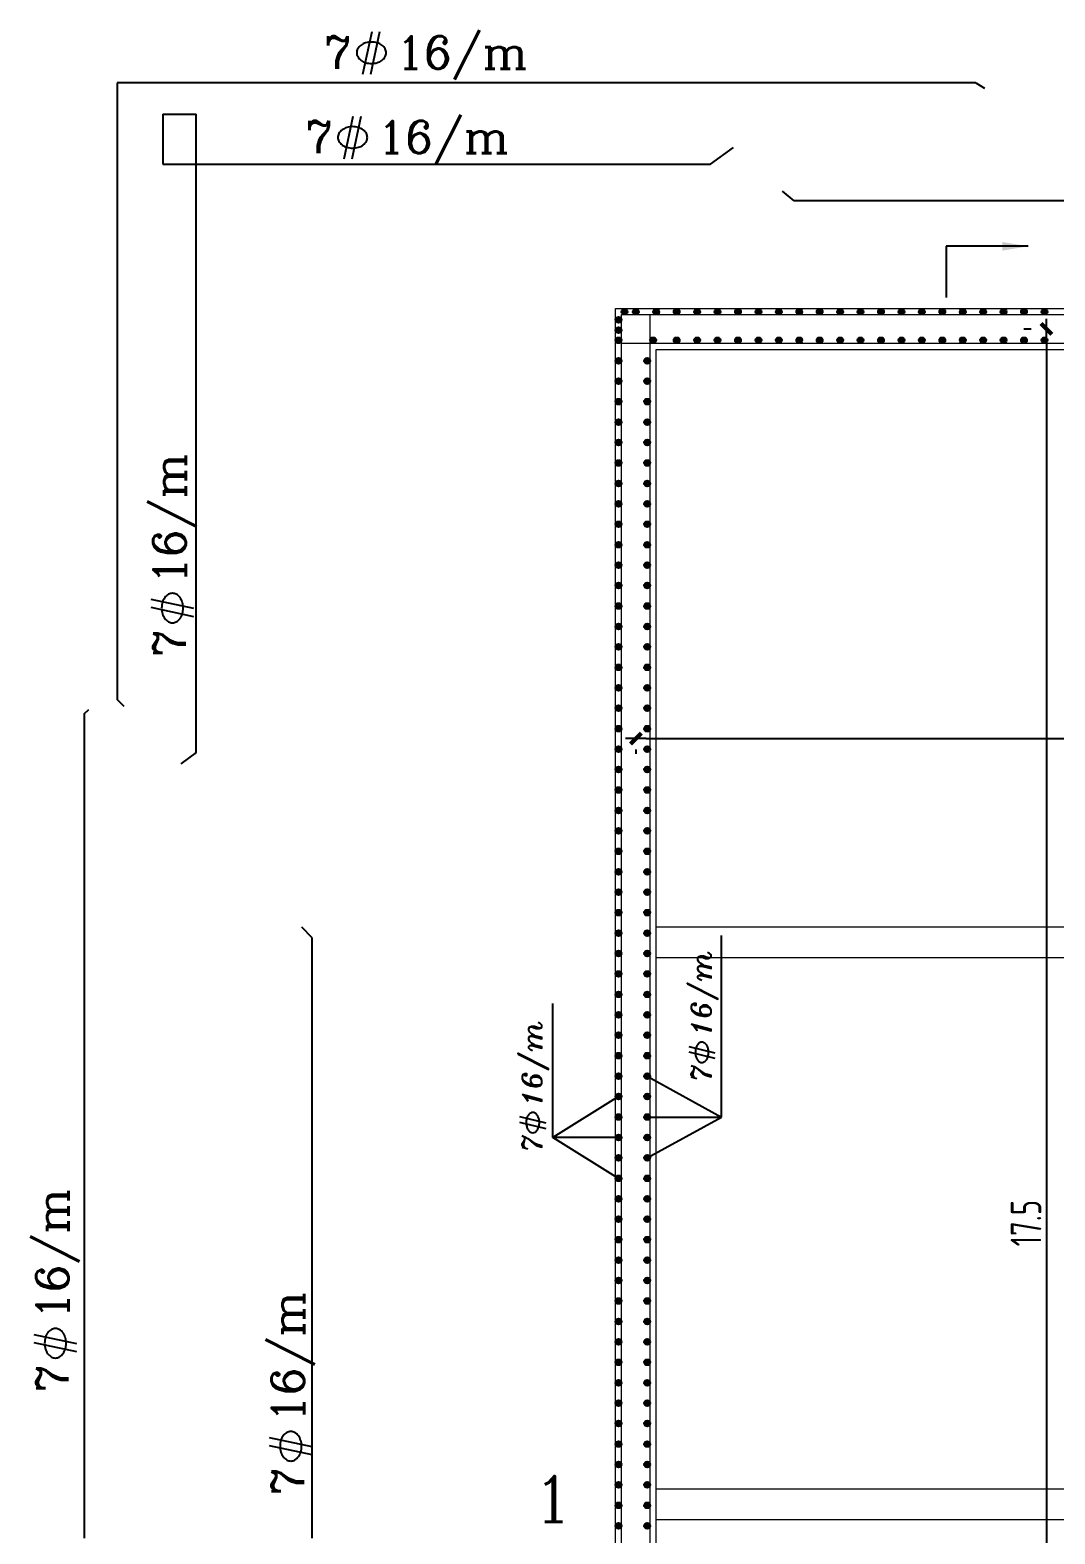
# Model space of a CAD drawing. Header units: metres. Extents: x 64 to 364, y 186 to 335.
# Drawn here: x 206.15 to 216.18, y 319.77 to 334.48 of the extents above; entities that cross this region are included whole.
import ezdxf
from ezdxf.enums import TextEntityAlignment as Align

# ---------------------------------------------------------------- set-up
doc = ezdxf.new("R2010")
doc.units = ezdxf.units.M
doc.header["$MEASUREMENT"] = 0
for name, color, linetype in [('5-BOTTOM-STEEL-TEXT', 3, 'Continuous'), ('91-TABLE-TEXT', 3, 'Continuous'), ('beam', 3, 'Continuous'), ('DIMENSIONS', 2, 'Continuous'), ('HATCH', 252, 'Continuous'), ('RC', 1, 'Continuous'), ('STEEL', 5, 'Continuous'), ('TEXT', 3, 'Continuous'), ('YQ_DIM', 3, 'Continuous'), ('YQ_IDEN', 3, 'Continuous')]:
    doc.layers.add(name, color=color, linetype=linetype)
doc.styles.add('ROMANC', font='romanc.shx')
doc.styles.add('STEEL-TEXT-E', font='ITALICT.SHX')
doc.styles.add('YQ_DIM', font='SUPEROS.SHX', dxfattribs={"width": 0.8, "bigfont": 'HZDX.SHX'})
doc.styles.add('YQ_IDEN', font='COMPLEX.SHX', dxfattribs={"bigfont": 'GBCBIG.SHX'})
doc.dimstyles.new('yqm0_100', dxfattribs={"dimscale": 0.1, "dimtxt": 3, "dimasz": 1, "dimexe": 1.5, "dimexo": 3, "dimgap": 0.5, "dimtad": 1, "dimdec": 3, "dimdsep": 46, "dimtxsty": 'YQ_DIM', "dimblk": 'YQTICK', "dimcen": 0, "dimclrd": 256, "dimclre": 256, "dimclrt": 7, "dimadec": 1, "dimazin": 2, "dimtfac": 1, "dimtdec": 4, "dimtix": 1, "dimtmove": 2, "dimatfit": 2, "dimfxl": 1, "dimtolj": 1, "dimtzin": 0, "dimarcsym": 0})

# ---------------------------------------------------------------- blocks, each defined once
blk = doc.blocks.new('A$C456F4A89')
at = {"layer": 'DIMENSIONS'}
for p, q in [((-0.08, -0.216), (0.01, 0.202)), ((-0.001, -0.216), (0.088, 0.202))]:
    blk.add_line(p, q, dxfattribs=at)
for centre, major_axis, start_param, end_param in [((-0.078, -0.006), (0, 0.0699), 1.001054, 1.570796), ((-0.038, -0.034), (0, 0.123), 0.57398, 1.001054), ((-0.012, -0.08), (0, 0.177), 0.261688, 0.57398), ((0.005, -0.152), (0, 0.251), 0, 0.261688), ((0.005, -0.152), (0, 0.251), -0.261688, 0), ((0.022, -0.08), (0, 0.177), -0.57398, -0.261688), ((0.048, -0.034), (0, 0.123), -1.001054, -0.57398), ((0.087, -0.006), (0, 0.0699), -1.570796, -1.001054), ((-0.078, -0.006), (0, 0.0699), 1.570796, 2.140538), ((-0.038, 0.023), (0, 0.123), 2.140538, 2.567613), ((-0.012, 0.068), (0, 0.177), 2.567613, 2.879905), ((0.005, 0.14), (0, 0.251), 2.879905, 3.141593), ((0.005, 0.14), (0, 0.251), 3.141593, 3.403281), ((0.022, 0.068), (0, 0.177), 3.403281, 3.715573), ((0.048, 0.023), (0, 0.123), 3.715573, 4.142647), ((0.087, -0.006), (0, 0.0699), 4.142647, 4.712389)]:
    blk.add_ellipse(centre, major_axis=major_axis, ratio=0.884775, start_param=start_param, end_param=end_param, dxfattribs=at)
blk = doc.blocks.new('A$C13C43A01')
at = {"layer": 'DIMENSIONS'}
for p, q in [((0.209, 0.034), (-0.209, 0.123)), ((0.209, -0.045), (-0.209, 0.045))]:
    blk.add_line(p, q, dxfattribs=at)
for centre, major_axis, start_param, end_param in [((0.027, 0.083), (-0.123, 0), -1.001054, -0.57398), ((-0.002, 0.122), (-0.0699, 0), -1.570796, -1.001054), ((-0.002, 0.122), (-0.0699, 0), 4.142647, 4.712389), ((-0.03, 0.083), (-0.123, 0), 3.715573, 4.142647), ((0.144, 0.04), (-0.251, 0), -0.261688, 0), ((0.144, 0.04), (-0.251, 0), 0, 0.261688), ((0.072, 0.057), (-0.177, 0), -0.57398, -0.261688), ((-0.076, 0.057), (-0.177, 0), 3.403281, 3.715573), ((-0.147, 0.04), (-0.251, 0), 3.141593, 3.403281), ((-0.147, 0.04), (-0.251, 0), 2.879905, 3.141593), ((0.072, 0.023), (-0.177, 0), 0.261688, 0.57398), ((0.027, -0.003), (-0.123, 0), 0.57398, 1.001054), ((-0.002, -0.043), (-0.0699, 0), 1.001054, 1.570796), ((-0.002, -0.043), (-0.0699, 0), 1.570796, 2.140538), ((-0.03, -0.003), (-0.123, 0), 2.140538, 2.567613), ((-0.076, 0.023), (-0.177, 0), 2.567613, 2.879905)]:
    blk.add_ellipse(centre, major_axis=major_axis, ratio=0.884775, start_param=start_param, end_param=end_param, dxfattribs=at)
blk = doc.blocks.new('HG-PHI')
at = {"layer": 'DIMENSIONS'}
for p, q in [((-0.077, -0.211), (0.014, 0.165)), ((0.003, -0.211), (0.094, 0.165))]:
    blk.add_line(p, q, dxfattribs=at)
blk.add_lwpolyline([(0.009, 0.073, 0.065515), (-0.05, 0.066, 0.078232), (-0.095, 0.046, 0.107176), (-0.128, 0.012, 0.143407), (-0.138, -0.022, 0.143407), (-0.128, -0.056, 0.107176), (-0.095, -0.089, 0.078232), (-0.05, -0.109, 0.065515), (0.009, -0.117, 0.065515), (0.067, -0.109, 0.078232), (0.113, -0.089, 0.107176), (0.146, -0.056, 0.143407), (0.156, -0.022, 0.143407), (0.146, 0.012, 0.107176), (0.113, 0.046, 0.078232), (0.067, 0.066, 0.065515)], format="xyb", close=True, dxfattribs=at)
blk = doc.blocks.new('YQTICK')
blk.add_line((-1, 0), (1, 0))
at = {"const_width": 0.4}
blk.add_lwpolyline([(0.53, 0.53), (-0.53, -0.53)], dxfattribs=at)
blk = doc.blocks.new('*D270')
at = {"layer": 'Defpoints', "color": 0, "lineweight": 9, "transparency": 16777216}
for p in [(216.176, 331.558), (216.097, 314.058), (216.176, 314.058)]:
    blk.add_point(p, dxfattribs=at)
at = {"layer": 'YQ_DIM', "lineweight": -2, "transparency": 16777216}
for p, q in [((215.876, 331.558), (215.947, 331.558)), ((216.097, 331.458), (216.097, 314.158)), ((215.876, 314.058), (215.947, 314.058))]:
    blk.add_line(p, q, dxfattribs=at)
at = {"layer": 'YQ_DIM', "lineweight": -2, "transparency": 16777216, "xscale": 0.1, "yscale": 0.1, "zscale": 0.1}
for p, rotation in [((216.097, 331.558), 90), ((216.097, 314.058), 270)]:
    blk.add_blockref('YQTICK', p, dxfattribs=dict(at, rotation=rotation))
at = {"layer": 'YQ_DIM', "color": 7, "lineweight": 9, "transparency": 16777216, "insert": (215.897, 322.808), "char_height": 0.3, "attachment_point": 5, "rotation": 90, "style": 'YQ_DIM'}
blk.add_mtext('\\A1;17.5', dxfattribs=at)
blk = doc.blocks.new('*D271')
at = {"layer": 'Defpoints', "color": 0, "lineweight": 9, "transparency": 16777216}
for p in [(212.078, 327.744), (232.078, 327.744), (232.078, 327.549)]:
    blk.add_point(p, dxfattribs=at)
at = {"layer": 'YQ_DIM', "lineweight": -2, "transparency": 16777216}
for p, q in [((212.078, 327.444), (212.078, 327.399)), ((212.178, 327.549), (231.978, 327.549)), ((232.078, 327.444), (232.078, 327.399))]:
    blk.add_line(p, q, dxfattribs=at)
at = {"layer": 'YQ_DIM', "lineweight": -2, "transparency": 16777216, "xscale": 0.1, "yscale": 0.1, "zscale": 0.1, "rotation": 180}
blk.add_blockref('YQTICK', (212.078, 327.549), dxfattribs=at)
at = {"layer": 'YQ_DIM', "lineweight": -2, "transparency": 16777216, "xscale": 0.1, "yscale": 0.1, "zscale": 0.1}
blk.add_blockref('YQTICK', (232.078, 327.549), dxfattribs=at)
at = {"layer": 'YQ_DIM', "color": 7, "lineweight": 9, "transparency": 16777216, "insert": (222.078, 327.749), "char_height": 0.3, "attachment_point": 5, "style": 'YQ_DIM'}
blk.add_mtext('\\A1;20', dxfattribs=at)
blk = doc.blocks.new('*U272')
at = {"layer": 'beam', "lineweight": 9}
for p, q in [((-2.3, 0.15), (2.3, 0.15)), ((-2.3, -0.15), (2.3, -0.15))]:
    blk.add_line(p, q, dxfattribs=at)
blk = doc.blocks.new('*U273')
at = {"layer": 'HATCH', "color": 0, "linetype": 'ByBlock', "lineweight": -2, "transparency": 16777216}
for p in [(-15, 0), (-10, 0), (-5, 0), (0, 0), (-15, -5.5), (-10, -5.5), (-5, -5.5), (0, -5.5)]:
    blk.add_blockref('*U272', p, dxfattribs=at)
blk = doc.blocks.new('YQ_SEC3')
at = {"linetype": 'Continuous'}
blk.add_line((0, 8), (0, 0), dxfattribs=at)
blk.add_lwpolyline([(0, 0), (5, 0)], dxfattribs=at)
blk.add_solid([(0.42, 5.5), (-0.42, 5.5), (0, 8)], dxfattribs=at)

msp = doc.modelspace()

# ---------------------------------------------------------------- hatches: boundary and pattern name
at = {"layer": 'STEEL', "ltscale": 0.2}
h = msp.add_hatch(color=256, dxfattribs=at)
h.paths.add_polyline_path([(211.9382, 331.7266), (211.9952, 331.7266, 1)])
h.paths.add_polyline_path([(211.9382, 331.7266, 1), (211.9952, 331.7266)])
h = msp.add_hatch(color=256, dxfattribs=at)
h.paths.add_polyline_path([(212.0494, 331.7266), (212.1064, 331.7266, 1)])
h.paths.add_polyline_path([(212.0494, 331.7266, 1), (212.1064, 331.7266)])
h = msp.add_hatch(color=256, dxfattribs=at)
h.paths.add_polyline_path([(212.2494, 331.7266), (212.3064, 331.7266, 1)])
h.paths.add_polyline_path([(212.2494, 331.7266, 1), (212.3064, 331.7266)])
h = msp.add_hatch(color=256, dxfattribs=at)
h.paths.add_polyline_path([(212.4494, 331.7266), (212.5064, 331.7266, 1)])
h.paths.add_polyline_path([(212.4494, 331.7266, 1), (212.5064, 331.7266)])
h = msp.add_hatch(color=256, dxfattribs=at)
h.paths.add_polyline_path([(212.6494, 331.7266), (212.7064, 331.7266, 1)])
h.paths.add_polyline_path([(212.6494, 331.7266, 1), (212.7064, 331.7266)])
h = msp.add_hatch(color=256, dxfattribs=at)
h.paths.add_polyline_path([(212.8494, 331.7266), (212.9064, 331.7266, 1)])
h.paths.add_polyline_path([(212.8494, 331.7266, 1), (212.9064, 331.7266)])
h = msp.add_hatch(color=256, dxfattribs=at)
h.paths.add_polyline_path([(213.0494, 331.7266), (213.1064, 331.7266, 1)])
h.paths.add_polyline_path([(213.0494, 331.7266, 1), (213.1064, 331.7266)])
h = msp.add_hatch(color=256, dxfattribs=at)
h.paths.add_polyline_path([(213.2494, 331.7266), (213.3064, 331.7266, 1)])
h.paths.add_polyline_path([(213.2494, 331.7266, 1), (213.3064, 331.7266)])
h = msp.add_hatch(color=256, dxfattribs=at)
h.paths.add_polyline_path([(213.4494, 331.7266), (213.5064, 331.7266, 1)])
h.paths.add_polyline_path([(213.4494, 331.7266, 1), (213.5064, 331.7266)])
h = msp.add_hatch(color=256, dxfattribs=at)
h.paths.add_polyline_path([(213.6494, 331.7266), (213.7064, 331.7266, 1)])
h.paths.add_polyline_path([(213.6494, 331.7266, 1), (213.7064, 331.7266)])
h = msp.add_hatch(color=256, dxfattribs=at)
h.paths.add_polyline_path([(213.8494, 331.7266), (213.9064, 331.7266, 1)])
h.paths.add_polyline_path([(213.8494, 331.7266, 1), (213.9064, 331.7266)])
h = msp.add_hatch(color=256, dxfattribs=at)
h.paths.add_polyline_path([(214.0494, 331.7266), (214.1064, 331.7266, 1)])
h.paths.add_polyline_path([(214.0494, 331.7266, 1), (214.1064, 331.7266)])
h = msp.add_hatch(color=256, dxfattribs=at)
h.paths.add_polyline_path([(214.2494, 331.7266), (214.3064, 331.7266, 1)])
h.paths.add_polyline_path([(214.2494, 331.7266, 1), (214.3064, 331.7266)])
h = msp.add_hatch(color=256, dxfattribs=at)
h.paths.add_polyline_path([(214.4494, 331.7266), (214.5064, 331.7266, 1)])
h.paths.add_polyline_path([(214.4494, 331.7266, 1), (214.5064, 331.7266)])
h = msp.add_hatch(color=256, dxfattribs=at)
h.paths.add_polyline_path([(214.6494, 331.7266), (214.7064, 331.7266, 1)])
h.paths.add_polyline_path([(214.6494, 331.7266, 1), (214.7064, 331.7266)])
h = msp.add_hatch(color=256, dxfattribs=at)
h.paths.add_polyline_path([(214.8494, 331.7266), (214.9064, 331.7266, 1)])
h.paths.add_polyline_path([(214.8494, 331.7266, 1), (214.9064, 331.7266)])
h = msp.add_hatch(color=256, dxfattribs=at)
h.paths.add_polyline_path([(215.0494, 331.7266), (215.1064, 331.7266, 1)])
h.paths.add_polyline_path([(215.0494, 331.7266, 1), (215.1064, 331.7266)])
h = msp.add_hatch(color=256, dxfattribs=at)
h.paths.add_polyline_path([(215.2494, 331.7266), (215.3064, 331.7266, 1)])
h.paths.add_polyline_path([(215.2494, 331.7266, 1), (215.3064, 331.7266)])
h = msp.add_hatch(color=256, dxfattribs=at)
h.paths.add_polyline_path([(215.4494, 331.7266), (215.5064, 331.7266, 1)])
h.paths.add_polyline_path([(215.4494, 331.7266, 1), (215.5064, 331.7266)])
h = msp.add_hatch(color=256, dxfattribs=at)
h.paths.add_polyline_path([(215.6494, 331.7266), (215.7064, 331.7266, 1)])
h.paths.add_polyline_path([(215.6494, 331.7266, 1), (215.7064, 331.7266)])
h = msp.add_hatch(color=256, dxfattribs=at)
h.paths.add_polyline_path([(215.8494, 331.7266), (215.9064, 331.7266, 1)])
h.paths.add_polyline_path([(215.8494, 331.7266, 1), (215.9064, 331.7266)])
h = msp.add_hatch(color=256, dxfattribs=at)
h.paths.add_polyline_path([(216.0494, 331.7266), (216.1064, 331.7266, 1)])
h.paths.add_polyline_path([(216.0494, 331.7266, 1), (216.1064, 331.7266)])
h = msp.add_hatch(color=256, dxfattribs=at)
h.paths.add_polyline_path([(211.8806, 331.6466), (211.9376, 331.6466, 1)])
h.paths.add_polyline_path([(211.8806, 331.6466, 1), (211.9376, 331.6466)])
h = msp.add_hatch(color=256, dxfattribs=at)
h.paths.add_polyline_path([(211.8806, 331.5466), (211.9376, 331.5466, 1)])
h.paths.add_polyline_path([(211.8806, 331.5466, 1), (211.9376, 331.5466)])
h = msp.add_hatch(color=256, dxfattribs=at)
h.paths.add_polyline_path([(211.8806, 331.4466), (211.9376, 331.4466, 1)])
h.paths.add_polyline_path([(211.8806, 331.4466, 1), (211.9376, 331.4466)])
h = msp.add_hatch(color=256, dxfattribs=at)
h.paths.add_polyline_path([(212.2182, 331.4466), (212.2752, 331.4466, 1)])
h.paths.add_polyline_path([(212.2182, 331.4466, 1), (212.2752, 331.4466)])
h = msp.add_hatch(color=256, dxfattribs=at)
h.paths.add_polyline_path([(212.4494, 331.4466), (212.5064, 331.4466, 1)])
h.paths.add_polyline_path([(212.4494, 331.4466, 1), (212.5064, 331.4466)])
h = msp.add_hatch(color=256, dxfattribs=at)
h.paths.add_polyline_path([(212.6494, 331.4466), (212.7064, 331.4466, 1)])
h.paths.add_polyline_path([(212.6494, 331.4466, 1), (212.7064, 331.4466)])
h = msp.add_hatch(color=256, dxfattribs=at)
h.paths.add_polyline_path([(212.8494, 331.4466), (212.9064, 331.4466, 1)])
h.paths.add_polyline_path([(212.8494, 331.4466, 1), (212.9064, 331.4466)])
h = msp.add_hatch(color=256, dxfattribs=at)
h.paths.add_polyline_path([(213.0494, 331.4466), (213.1064, 331.4466, 1)])
h.paths.add_polyline_path([(213.0494, 331.4466, 1), (213.1064, 331.4466)])
h = msp.add_hatch(color=256, dxfattribs=at)
h.paths.add_polyline_path([(213.2494, 331.4466), (213.3064, 331.4466, 1)])
h.paths.add_polyline_path([(213.2494, 331.4466, 1), (213.3064, 331.4466)])
h = msp.add_hatch(color=256, dxfattribs=at)
h.paths.add_polyline_path([(213.4494, 331.4466), (213.5064, 331.4466, 1)])
h.paths.add_polyline_path([(213.4494, 331.4466, 1), (213.5064, 331.4466)])
h = msp.add_hatch(color=256, dxfattribs=at)
h.paths.add_polyline_path([(213.6494, 331.4466), (213.7064, 331.4466, 1)])
h.paths.add_polyline_path([(213.6494, 331.4466, 1), (213.7064, 331.4466)])
h = msp.add_hatch(color=256, dxfattribs=at)
h.paths.add_polyline_path([(213.8494, 331.4466), (213.9064, 331.4466, 1)])
h.paths.add_polyline_path([(213.8494, 331.4466, 1), (213.9064, 331.4466)])
h = msp.add_hatch(color=256, dxfattribs=at)
h.paths.add_polyline_path([(214.0494, 331.4466), (214.1064, 331.4466, 1)])
h.paths.add_polyline_path([(214.0494, 331.4466, 1), (214.1064, 331.4466)])
h = msp.add_hatch(color=256, dxfattribs=at)
h.paths.add_polyline_path([(214.2494, 331.4466), (214.3064, 331.4466, 1)])
h.paths.add_polyline_path([(214.2494, 331.4466, 1), (214.3064, 331.4466)])
h = msp.add_hatch(color=256, dxfattribs=at)
h.paths.add_polyline_path([(214.4494, 331.4466), (214.5064, 331.4466, 1)])
h.paths.add_polyline_path([(214.4494, 331.4466, 1), (214.5064, 331.4466)])
h = msp.add_hatch(color=256, dxfattribs=at)
h.paths.add_polyline_path([(214.6494, 331.4466), (214.7064, 331.4466, 1)])
h.paths.add_polyline_path([(214.6494, 331.4466, 1), (214.7064, 331.4466)])
h = msp.add_hatch(color=256, dxfattribs=at)
h.paths.add_polyline_path([(214.8494, 331.4466), (214.9064, 331.4466, 1)])
h.paths.add_polyline_path([(214.8494, 331.4466, 1), (214.9064, 331.4466)])
h = msp.add_hatch(color=256, dxfattribs=at)
h.paths.add_polyline_path([(215.0494, 331.4466), (215.1064, 331.4466, 1)])
h.paths.add_polyline_path([(215.0494, 331.4466, 1), (215.1064, 331.4466)])
h = msp.add_hatch(color=256, dxfattribs=at)
h.paths.add_polyline_path([(215.2494, 331.4466), (215.3064, 331.4466, 1)])
h.paths.add_polyline_path([(215.2494, 331.4466, 1), (215.3064, 331.4466)])
h = msp.add_hatch(color=256, dxfattribs=at)
h.paths.add_polyline_path([(215.4494, 331.4466), (215.5064, 331.4466, 1)])
h.paths.add_polyline_path([(215.4494, 331.4466, 1), (215.5064, 331.4466)])
h = msp.add_hatch(color=256, dxfattribs=at)
h.paths.add_polyline_path([(215.6494, 331.4466), (215.7064, 331.4466, 1)])
h.paths.add_polyline_path([(215.6494, 331.4466, 1), (215.7064, 331.4466)])
h = msp.add_hatch(color=256, dxfattribs=at)
h.paths.add_polyline_path([(215.8494, 331.4466), (215.9064, 331.4466, 1)])
h.paths.add_polyline_path([(215.8494, 331.4466, 1), (215.9064, 331.4466)])
h = msp.add_hatch(color=256, dxfattribs=at)
h.paths.add_polyline_path([(216.0494, 331.4466), (216.1064, 331.4466, 1)])
h.paths.add_polyline_path([(216.0494, 331.4466, 1), (216.1064, 331.4466)])
h = msp.add_hatch(color=256, dxfattribs=at)
h.paths.add_polyline_path([(211.8806, 331.2466), (211.9376, 331.2466, 1)])
h.paths.add_polyline_path([(211.8806, 331.2466, 1), (211.9376, 331.2466)])
h = msp.add_hatch(color=256, dxfattribs=at)
h.paths.add_polyline_path([(212.1606, 331.2466), (212.2176, 331.2466, 1)])
h.paths.add_polyline_path([(212.1606, 331.2466, 1), (212.2176, 331.2466)])
h = msp.add_hatch(color=256, dxfattribs=at)
h.paths.add_polyline_path([(211.8806, 331.0466), (211.9376, 331.0466, 1)])
h.paths.add_polyline_path([(211.8806, 331.0466, 1), (211.9376, 331.0466)])
h = msp.add_hatch(color=256, dxfattribs=at)
h.paths.add_polyline_path([(212.1606, 331.0466), (212.2176, 331.0466, 1)])
h.paths.add_polyline_path([(212.1606, 331.0466, 1), (212.2176, 331.0466)])
h = msp.add_hatch(color=256, dxfattribs=at)
h.paths.add_polyline_path([(211.8806, 330.8466), (211.9376, 330.8466, 1)])
h.paths.add_polyline_path([(211.8806, 330.8466, 1), (211.9376, 330.8466)])
h = msp.add_hatch(color=256, dxfattribs=at)
h.paths.add_polyline_path([(212.1606, 330.8466), (212.2176, 330.8466, 1)])
h.paths.add_polyline_path([(212.1606, 330.8466, 1), (212.2176, 330.8466)])
h = msp.add_hatch(color=256, dxfattribs=at)
h.paths.add_polyline_path([(211.8806, 330.6466), (211.9376, 330.6466, 1)])
h.paths.add_polyline_path([(211.8806, 330.6466, 1), (211.9376, 330.6466)])
h = msp.add_hatch(color=256, dxfattribs=at)
h.paths.add_polyline_path([(212.1606, 330.6466), (212.2176, 330.6466, 1)])
h.paths.add_polyline_path([(212.1606, 330.6466, 1), (212.2176, 330.6466)])
h = msp.add_hatch(color=256, dxfattribs=at)
h.paths.add_polyline_path([(211.8806, 330.4466), (211.9376, 330.4466, 1)])
h.paths.add_polyline_path([(211.8806, 330.4466, 1), (211.9376, 330.4466)])
h = msp.add_hatch(color=256, dxfattribs=at)
h.paths.add_polyline_path([(212.1606, 330.4466), (212.2176, 330.4466, 1)])
h.paths.add_polyline_path([(212.1606, 330.4466, 1), (212.2176, 330.4466)])
h = msp.add_hatch(color=256, dxfattribs=at)
h.paths.add_polyline_path([(211.8806, 330.2466), (211.9376, 330.2466, 1)])
h.paths.add_polyline_path([(211.8806, 330.2466, 1), (211.9376, 330.2466)])
h = msp.add_hatch(color=256, dxfattribs=at)
h.paths.add_polyline_path([(212.1606, 330.2466), (212.2176, 330.2466, 1)])
h.paths.add_polyline_path([(212.1606, 330.2466, 1), (212.2176, 330.2466)])
h = msp.add_hatch(color=256, dxfattribs=at)
h.paths.add_polyline_path([(211.8806, 330.0466), (211.9376, 330.0466, 1)])
h.paths.add_polyline_path([(211.8806, 330.0466, 1), (211.9376, 330.0466)])
h = msp.add_hatch(color=256, dxfattribs=at)
h.paths.add_polyline_path([(212.1606, 330.0466), (212.2176, 330.0466, 1)])
h.paths.add_polyline_path([(212.1606, 330.0466, 1), (212.2176, 330.0466)])
h = msp.add_hatch(color=256, dxfattribs=at)
h.paths.add_polyline_path([(211.8806, 329.8466), (211.9376, 329.8466, 1)])
h.paths.add_polyline_path([(211.8806, 329.8466, 1), (211.9376, 329.8466)])
h = msp.add_hatch(color=256, dxfattribs=at)
h.paths.add_polyline_path([(212.1606, 329.8466), (212.2176, 329.8466, 1)])
h.paths.add_polyline_path([(212.1606, 329.8466, 1), (212.2176, 329.8466)])
h = msp.add_hatch(color=256, dxfattribs=at)
h.paths.add_polyline_path([(211.8806, 329.6466), (211.9376, 329.6466, 1)])
h.paths.add_polyline_path([(211.8806, 329.6466, 1), (211.9376, 329.6466)])
h = msp.add_hatch(color=256, dxfattribs=at)
h.paths.add_polyline_path([(212.1606, 329.6466), (212.2176, 329.6466, 1)])
h.paths.add_polyline_path([(212.1606, 329.6466, 1), (212.2176, 329.6466)])
h = msp.add_hatch(color=256, dxfattribs=at)
h.paths.add_polyline_path([(211.8806, 329.4466), (211.9376, 329.4466, 1)])
h.paths.add_polyline_path([(211.8806, 329.4466, 1), (211.9376, 329.4466)])
h = msp.add_hatch(color=256, dxfattribs=at)
h.paths.add_polyline_path([(212.1606, 329.4466), (212.2176, 329.4466, 1)])
h.paths.add_polyline_path([(212.1606, 329.4466, 1), (212.2176, 329.4466)])
h = msp.add_hatch(color=256, dxfattribs=at)
h.paths.add_polyline_path([(211.8806, 329.2466), (211.9376, 329.2466, 1)])
h.paths.add_polyline_path([(211.8806, 329.2466, 1), (211.9376, 329.2466)])
h = msp.add_hatch(color=256, dxfattribs=at)
h.paths.add_polyline_path([(212.1606, 329.2466), (212.2176, 329.2466, 1)])
h.paths.add_polyline_path([(212.1606, 329.2466, 1), (212.2176, 329.2466)])
h = msp.add_hatch(color=256, dxfattribs=at)
h.paths.add_polyline_path([(211.8806, 329.0466), (211.9376, 329.0466, 1)])
h.paths.add_polyline_path([(211.8806, 329.0466, 1), (211.9376, 329.0466)])
h = msp.add_hatch(color=256, dxfattribs=at)
h.paths.add_polyline_path([(212.1606, 329.0466), (212.2176, 329.0466, 1)])
h.paths.add_polyline_path([(212.1606, 329.0466, 1), (212.2176, 329.0466)])
h = msp.add_hatch(color=256, dxfattribs=at)
h.paths.add_polyline_path([(211.8806, 328.8466), (211.9376, 328.8466, 1)])
h.paths.add_polyline_path([(211.8806, 328.8466, 1), (211.9376, 328.8466)])
h = msp.add_hatch(color=256, dxfattribs=at)
h.paths.add_polyline_path([(212.1606, 328.8466), (212.2176, 328.8466, 1)])
h.paths.add_polyline_path([(212.1606, 328.8466, 1), (212.2176, 328.8466)])
h = msp.add_hatch(color=256, dxfattribs=at)
h.paths.add_polyline_path([(211.8806, 328.6466), (211.9376, 328.6466, 1)])
h.paths.add_polyline_path([(211.8806, 328.6466, 1), (211.9376, 328.6466)])
h = msp.add_hatch(color=256, dxfattribs=at)
h.paths.add_polyline_path([(212.1606, 328.6466), (212.2176, 328.6466, 1)])
h.paths.add_polyline_path([(212.1606, 328.6466, 1), (212.2176, 328.6466)])
h = msp.add_hatch(color=256, dxfattribs=at)
h.paths.add_polyline_path([(211.8806, 328.4466), (211.9376, 328.4466, 1)])
h.paths.add_polyline_path([(211.8806, 328.4466, 1), (211.9376, 328.4466)])
h = msp.add_hatch(color=256, dxfattribs=at)
h.paths.add_polyline_path([(212.1606, 328.4466), (212.2176, 328.4466, 1)])
h.paths.add_polyline_path([(212.1606, 328.4466, 1), (212.2176, 328.4466)])
h = msp.add_hatch(color=256, dxfattribs=at)
h.paths.add_polyline_path([(211.8806, 328.2466), (211.9376, 328.2466, 1)])
h.paths.add_polyline_path([(211.8806, 328.2466, 1), (211.9376, 328.2466)])
h = msp.add_hatch(color=256, dxfattribs=at)
h.paths.add_polyline_path([(212.1606, 328.2466), (212.2176, 328.2466, 1)])
h.paths.add_polyline_path([(212.1606, 328.2466, 1), (212.2176, 328.2466)])
h = msp.add_hatch(color=256, dxfattribs=at)
h.paths.add_polyline_path([(211.8806, 328.0466), (211.9376, 328.0466, 1)])
h.paths.add_polyline_path([(211.8806, 328.0466, 1), (211.9376, 328.0466)])
h = msp.add_hatch(color=256, dxfattribs=at)
h.paths.add_polyline_path([(212.1606, 328.0466), (212.2176, 328.0466, 1)])
h.paths.add_polyline_path([(212.1606, 328.0466, 1), (212.2176, 328.0466)])
h = msp.add_hatch(color=256, dxfattribs=at)
h.paths.add_polyline_path([(211.8806, 327.8466), (211.9376, 327.8466, 1)])
h.paths.add_polyline_path([(211.8806, 327.8466, 1), (211.9376, 327.8466)])
h = msp.add_hatch(color=256, dxfattribs=at)
h.paths.add_polyline_path([(212.1606, 327.8466), (212.2176, 327.8466, 1)])
h.paths.add_polyline_path([(212.1606, 327.8466, 1), (212.2176, 327.8466)])
h = msp.add_hatch(color=256, dxfattribs=at)
h.paths.add_polyline_path([(211.8806, 327.6466), (211.9376, 327.6466, 1)])
h.paths.add_polyline_path([(211.8806, 327.6466, 1), (211.9376, 327.6466)])
h = msp.add_hatch(color=256, dxfattribs=at)
h.paths.add_polyline_path([(212.1606, 327.6466), (212.2176, 327.6466, 1)])
h.paths.add_polyline_path([(212.1606, 327.6466, 1), (212.2176, 327.6466)])
h = msp.add_hatch(color=256, dxfattribs=at)
h.paths.add_polyline_path([(211.8806, 327.4466), (211.9376, 327.4466, 1)])
h.paths.add_polyline_path([(211.8806, 327.4466, 1), (211.9376, 327.4466)])
h = msp.add_hatch(color=256, dxfattribs=at)
h.paths.add_polyline_path([(212.1606, 327.4466), (212.2176, 327.4466, 1)])
h.paths.add_polyline_path([(212.1606, 327.4466, 1), (212.2176, 327.4466)])
h = msp.add_hatch(color=256, dxfattribs=at)
h.paths.add_polyline_path([(211.8806, 327.2466), (211.9376, 327.2466, 1)])
h.paths.add_polyline_path([(211.8806, 327.2466, 1), (211.9376, 327.2466)])
h = msp.add_hatch(color=256, dxfattribs=at)
h.paths.add_polyline_path([(212.1606, 327.2466), (212.2176, 327.2466, 1)])
h.paths.add_polyline_path([(212.1606, 327.2466, 1), (212.2176, 327.2466)])
h = msp.add_hatch(color=256, dxfattribs=at)
h.paths.add_polyline_path([(211.8806, 327.0466), (211.9376, 327.0466, 1)])
h.paths.add_polyline_path([(211.8806, 327.0466, 1), (211.9376, 327.0466)])
h = msp.add_hatch(color=256, dxfattribs=at)
h.paths.add_polyline_path([(212.1606, 327.0466), (212.2176, 327.0466, 1)])
h.paths.add_polyline_path([(212.1606, 327.0466, 1), (212.2176, 327.0466)])
h = msp.add_hatch(color=256, dxfattribs=at)
h.paths.add_polyline_path([(211.8806, 326.8466), (211.9376, 326.8466, 1)])
h.paths.add_polyline_path([(211.8806, 326.8466, 1), (211.9376, 326.8466)])
h = msp.add_hatch(color=256, dxfattribs=at)
h.paths.add_polyline_path([(212.1606, 326.8466), (212.2176, 326.8466, 1)])
h.paths.add_polyline_path([(212.1606, 326.8466, 1), (212.2176, 326.8466)])
h = msp.add_hatch(color=256, dxfattribs=at)
h.paths.add_polyline_path([(211.8806, 326.6466), (211.9376, 326.6466, 1)])
h.paths.add_polyline_path([(211.8806, 326.6466, 1), (211.9376, 326.6466)])
h = msp.add_hatch(color=256, dxfattribs=at)
h.paths.add_polyline_path([(212.1606, 326.6466), (212.2176, 326.6466, 1)])
h.paths.add_polyline_path([(212.1606, 326.6466, 1), (212.2176, 326.6466)])
h = msp.add_hatch(color=256, dxfattribs=at)
h.paths.add_polyline_path([(211.8806, 326.4466), (211.9376, 326.4466, 1)])
h.paths.add_polyline_path([(211.8806, 326.4466, 1), (211.9376, 326.4466)])
h = msp.add_hatch(color=256, dxfattribs=at)
h.paths.add_polyline_path([(212.1606, 326.4466), (212.2176, 326.4466, 1)])
h.paths.add_polyline_path([(212.1606, 326.4466, 1), (212.2176, 326.4466)])
h = msp.add_hatch(color=256, dxfattribs=at)
h.paths.add_polyline_path([(211.8806, 326.2466), (211.9376, 326.2466, 1)])
h.paths.add_polyline_path([(211.8806, 326.2466, 1), (211.9376, 326.2466)])
h = msp.add_hatch(color=256, dxfattribs=at)
h.paths.add_polyline_path([(212.1606, 326.2466), (212.2176, 326.2466, 1)])
h.paths.add_polyline_path([(212.1606, 326.2466, 1), (212.2176, 326.2466)])
h = msp.add_hatch(color=256, dxfattribs=at)
h.paths.add_polyline_path([(211.8806, 326.0466), (211.9376, 326.0466, 1)])
h.paths.add_polyline_path([(211.8806, 326.0466, 1), (211.9376, 326.0466)])
h = msp.add_hatch(color=256, dxfattribs=at)
h.paths.add_polyline_path([(212.1606, 326.0466), (212.2176, 326.0466, 1)])
h.paths.add_polyline_path([(212.1606, 326.0466, 1), (212.2176, 326.0466)])
h = msp.add_hatch(color=256, dxfattribs=at)
h.paths.add_polyline_path([(211.8806, 325.8466), (211.9376, 325.8466, 1)])
h.paths.add_polyline_path([(211.8806, 325.8466, 1), (211.9376, 325.8466)])
h = msp.add_hatch(color=256, dxfattribs=at)
h.paths.add_polyline_path([(212.1606, 325.8466), (212.2176, 325.8466, 1)])
h.paths.add_polyline_path([(212.1606, 325.8466, 1), (212.2176, 325.8466)])
h = msp.add_hatch(color=256, dxfattribs=at)
h.paths.add_polyline_path([(211.8806, 325.6466), (211.9376, 325.6466, 1)])
h.paths.add_polyline_path([(211.8806, 325.6466, 1), (211.9376, 325.6466)])
h = msp.add_hatch(color=256, dxfattribs=at)
h.paths.add_polyline_path([(212.1606, 325.6466), (212.2176, 325.6466, 1)])
h.paths.add_polyline_path([(212.1606, 325.6466, 1), (212.2176, 325.6466)])
h = msp.add_hatch(color=256, dxfattribs=at)
h.paths.add_polyline_path([(211.8806, 325.4466), (211.9376, 325.4466, 1)])
h.paths.add_polyline_path([(211.8806, 325.4466, 1), (211.9376, 325.4466)])
h = msp.add_hatch(color=256, dxfattribs=at)
h.paths.add_polyline_path([(212.1606, 325.4466), (212.2176, 325.4466, 1)])
h.paths.add_polyline_path([(212.1606, 325.4466, 1), (212.2176, 325.4466)])
h = msp.add_hatch(color=256, dxfattribs=at)
h.paths.add_polyline_path([(211.8806, 325.2466), (211.9376, 325.2466, 1)])
h.paths.add_polyline_path([(211.8806, 325.2466, 1), (211.9376, 325.2466)])
h = msp.add_hatch(color=256, dxfattribs=at)
h.paths.add_polyline_path([(212.1606, 325.2466), (212.2176, 325.2466, 1)])
h.paths.add_polyline_path([(212.1606, 325.2466, 1), (212.2176, 325.2466)])
h = msp.add_hatch(color=256, dxfattribs=at)
h.paths.add_polyline_path([(211.8806, 325.0466), (211.9376, 325.0466, 1)])
h.paths.add_polyline_path([(211.8806, 325.0466, 1), (211.9376, 325.0466)])
h = msp.add_hatch(color=256, dxfattribs=at)
h.paths.add_polyline_path([(212.1606, 325.0466), (212.2176, 325.0466, 1)])
h.paths.add_polyline_path([(212.1606, 325.0466, 1), (212.2176, 325.0466)])
h = msp.add_hatch(color=256, dxfattribs=at)
h.paths.add_polyline_path([(211.8806, 324.8466), (211.9376, 324.8466, 1)])
h.paths.add_polyline_path([(211.8806, 324.8466, 1), (211.9376, 324.8466)])
h = msp.add_hatch(color=256, dxfattribs=at)
h.paths.add_polyline_path([(212.1606, 324.8466), (212.2176, 324.8466, 1)])
h.paths.add_polyline_path([(212.1606, 324.8466, 1), (212.2176, 324.8466)])
h = msp.add_hatch(color=256, dxfattribs=at)
h.paths.add_polyline_path([(211.8806, 324.6466), (211.9376, 324.6466, 1)])
h.paths.add_polyline_path([(211.8806, 324.6466, 1), (211.9376, 324.6466)])
h = msp.add_hatch(color=256, dxfattribs=at)
h.paths.add_polyline_path([(212.1606, 324.6466), (212.2176, 324.6466, 1)])
h.paths.add_polyline_path([(212.1606, 324.6466, 1), (212.2176, 324.6466)])
h = msp.add_hatch(color=256, dxfattribs=at)
h.paths.add_polyline_path([(211.8806, 324.4466), (211.9376, 324.4466, 1)])
h.paths.add_polyline_path([(211.8806, 324.4466, 1), (211.9376, 324.4466)])
h = msp.add_hatch(color=256, dxfattribs=at)
h.paths.add_polyline_path([(212.1606, 324.4466), (212.2176, 324.4466, 1)])
h.paths.add_polyline_path([(212.1606, 324.4466, 1), (212.2176, 324.4466)])
h = msp.add_hatch(color=256, dxfattribs=at)
h.paths.add_polyline_path([(211.8806, 324.2466), (211.9376, 324.2466, 1)])
h.paths.add_polyline_path([(211.8806, 324.2466, 1), (211.9376, 324.2466)])
h = msp.add_hatch(color=256, dxfattribs=at)
h.paths.add_polyline_path([(212.1606, 324.2466), (212.2176, 324.2466, 1)])
h.paths.add_polyline_path([(212.1606, 324.2466, 1), (212.2176, 324.2466)])
h = msp.add_hatch(color=256, dxfattribs=at)
h.paths.add_polyline_path([(211.8806, 324.0466), (211.9376, 324.0466, 1)])
h.paths.add_polyline_path([(211.8806, 324.0466, 1), (211.9376, 324.0466)])
h = msp.add_hatch(color=256, dxfattribs=at)
h.paths.add_polyline_path([(212.1606, 324.0466), (212.2176, 324.0466, 1)])
h.paths.add_polyline_path([(212.1606, 324.0466, 1), (212.2176, 324.0466)])
h = msp.add_hatch(color=256, dxfattribs=at)
h.paths.add_polyline_path([(211.8806, 323.8466), (211.9376, 323.8466, 1)])
h.paths.add_polyline_path([(211.8806, 323.8466, 1), (211.9376, 323.8466)])
h = msp.add_hatch(color=256, dxfattribs=at)
h.paths.add_polyline_path([(212.1606, 323.8466), (212.2176, 323.8466, 1)])
h.paths.add_polyline_path([(212.1606, 323.8466, 1), (212.2176, 323.8466)])
h = msp.add_hatch(color=256, dxfattribs=at)
h.paths.add_polyline_path([(211.8806, 323.6466), (211.9376, 323.6466, 1)])
h.paths.add_polyline_path([(211.8806, 323.6466, 1), (211.9376, 323.6466)])
h = msp.add_hatch(color=256, dxfattribs=at)
h.paths.add_polyline_path([(212.1606, 323.6466), (212.2176, 323.6466, 1)])
h.paths.add_polyline_path([(212.1606, 323.6466, 1), (212.2176, 323.6466)])
h = msp.add_hatch(color=256, dxfattribs=at)
h.paths.add_polyline_path([(211.8806, 323.4466), (211.9376, 323.4466, 1)])
h.paths.add_polyline_path([(211.8806, 323.4466, 1), (211.9376, 323.4466)])
h = msp.add_hatch(color=256, dxfattribs=at)
h.paths.add_polyline_path([(212.1606, 323.4466), (212.2176, 323.4466, 1)])
h.paths.add_polyline_path([(212.1606, 323.4466, 1), (212.2176, 323.4466)])
h = msp.add_hatch(color=256, dxfattribs=at)
h.paths.add_polyline_path([(211.8806, 323.2466), (211.9376, 323.2466, 1)])
h.paths.add_polyline_path([(211.8806, 323.2466, 1), (211.9376, 323.2466)])
h = msp.add_hatch(color=256, dxfattribs=at)
h.paths.add_polyline_path([(212.1606, 323.2466), (212.2176, 323.2466, 1)])
h.paths.add_polyline_path([(212.1606, 323.2466, 1), (212.2176, 323.2466)])
h = msp.add_hatch(color=256, dxfattribs=at)
h.paths.add_polyline_path([(211.8806, 323.0466), (211.9376, 323.0466, 1)])
h.paths.add_polyline_path([(211.8806, 323.0466, 1), (211.9376, 323.0466)])
h = msp.add_hatch(color=256, dxfattribs=at)
h.paths.add_polyline_path([(212.1606, 323.0466), (212.2176, 323.0466, 1)])
h.paths.add_polyline_path([(212.1606, 323.0466, 1), (212.2176, 323.0466)])
h = msp.add_hatch(color=256, dxfattribs=at)
h.paths.add_polyline_path([(211.8806, 322.8466), (211.9376, 322.8466, 1)])
h.paths.add_polyline_path([(211.8806, 322.8466, 1), (211.9376, 322.8466)])
h = msp.add_hatch(color=256, dxfattribs=at)
h.paths.add_polyline_path([(212.1606, 322.8466), (212.2176, 322.8466, 1)])
h.paths.add_polyline_path([(212.1606, 322.8466, 1), (212.2176, 322.8466)])
h = msp.add_hatch(color=256, dxfattribs=at)
h.paths.add_polyline_path([(211.8806, 322.6466), (211.9376, 322.6466, 1)])
h.paths.add_polyline_path([(211.8806, 322.6466, 1), (211.9376, 322.6466)])
h = msp.add_hatch(color=256, dxfattribs=at)
h.paths.add_polyline_path([(212.1606, 322.6466), (212.2176, 322.6466, 1)])
h.paths.add_polyline_path([(212.1606, 322.6466, 1), (212.2176, 322.6466)])
h = msp.add_hatch(color=256, dxfattribs=at)
h.paths.add_polyline_path([(211.8806, 322.4466), (211.9376, 322.4466, 1)])
h.paths.add_polyline_path([(211.8806, 322.4466, 1), (211.9376, 322.4466)])
h = msp.add_hatch(color=256, dxfattribs=at)
h.paths.add_polyline_path([(212.1606, 322.4466), (212.2176, 322.4466, 1)])
h.paths.add_polyline_path([(212.1606, 322.4466, 1), (212.2176, 322.4466)])
h = msp.add_hatch(color=256, dxfattribs=at)
h.paths.add_polyline_path([(211.8806, 322.2466), (211.9376, 322.2466, 1)])
h.paths.add_polyline_path([(211.8806, 322.2466, 1), (211.9376, 322.2466)])
h = msp.add_hatch(color=256, dxfattribs=at)
h.paths.add_polyline_path([(212.1606, 322.2466), (212.2176, 322.2466, 1)])
h.paths.add_polyline_path([(212.1606, 322.2466, 1), (212.2176, 322.2466)])
h = msp.add_hatch(color=256, dxfattribs=at)
h.paths.add_polyline_path([(211.8806, 322.0466), (211.9376, 322.0466, 1)])
h.paths.add_polyline_path([(211.8806, 322.0466, 1), (211.9376, 322.0466)])
h = msp.add_hatch(color=256, dxfattribs=at)
h.paths.add_polyline_path([(212.1606, 322.0466), (212.2176, 322.0466, 1)])
h.paths.add_polyline_path([(212.1606, 322.0466, 1), (212.2176, 322.0466)])
h = msp.add_hatch(color=256, dxfattribs=at)
h.paths.add_polyline_path([(211.8806, 321.8466), (211.9376, 321.8466, 1)])
h.paths.add_polyline_path([(211.8806, 321.8466, 1), (211.9376, 321.8466)])
h = msp.add_hatch(color=256, dxfattribs=at)
h.paths.add_polyline_path([(212.1606, 321.8466), (212.2176, 321.8466, 1)])
h.paths.add_polyline_path([(212.1606, 321.8466, 1), (212.2176, 321.8466)])
h = msp.add_hatch(color=256, dxfattribs=at)
h.paths.add_polyline_path([(211.8806, 321.6466), (211.9376, 321.6466, 1)])
h.paths.add_polyline_path([(211.8806, 321.6466, 1), (211.9376, 321.6466)])
h = msp.add_hatch(color=256, dxfattribs=at)
h.paths.add_polyline_path([(212.1606, 321.6466), (212.2176, 321.6466, 1)])
h.paths.add_polyline_path([(212.1606, 321.6466, 1), (212.2176, 321.6466)])
h = msp.add_hatch(color=256, dxfattribs=at)
h.paths.add_polyline_path([(211.8806, 321.4466), (211.9376, 321.4466, 1)])
h.paths.add_polyline_path([(211.8806, 321.4466, 1), (211.9376, 321.4466)])
h = msp.add_hatch(color=256, dxfattribs=at)
h.paths.add_polyline_path([(212.1606, 321.4466), (212.2176, 321.4466, 1)])
h.paths.add_polyline_path([(212.1606, 321.4466, 1), (212.2176, 321.4466)])
h = msp.add_hatch(color=256, dxfattribs=at)
h.paths.add_polyline_path([(211.8806, 321.2466), (211.9376, 321.2466, 1)])
h.paths.add_polyline_path([(211.8806, 321.2466, 1), (211.9376, 321.2466)])
h = msp.add_hatch(color=256, dxfattribs=at)
h.paths.add_polyline_path([(212.1606, 321.2466), (212.2176, 321.2466, 1)])
h.paths.add_polyline_path([(212.1606, 321.2466, 1), (212.2176, 321.2466)])
h = msp.add_hatch(color=256, dxfattribs=at)
h.paths.add_polyline_path([(211.8806, 321.0466), (211.9376, 321.0466, 1)])
h.paths.add_polyline_path([(211.8806, 321.0466, 1), (211.9376, 321.0466)])
h = msp.add_hatch(color=256, dxfattribs=at)
h.paths.add_polyline_path([(212.1606, 321.0466), (212.2176, 321.0466, 1)])
h.paths.add_polyline_path([(212.1606, 321.0466, 1), (212.2176, 321.0466)])
h = msp.add_hatch(color=256, dxfattribs=at)
h.paths.add_polyline_path([(211.8806, 320.8466), (211.9376, 320.8466, 1)])
h.paths.add_polyline_path([(211.8806, 320.8466, 1), (211.9376, 320.8466)])
h = msp.add_hatch(color=256, dxfattribs=at)
h.paths.add_polyline_path([(212.1606, 320.8466), (212.2176, 320.8466, 1)])
h.paths.add_polyline_path([(212.1606, 320.8466, 1), (212.2176, 320.8466)])
h = msp.add_hatch(color=256, dxfattribs=at)
h.paths.add_polyline_path([(211.8806, 320.6466), (211.9376, 320.6466, 1)])
h.paths.add_polyline_path([(211.8806, 320.6466, 1), (211.9376, 320.6466)])
h = msp.add_hatch(color=256, dxfattribs=at)
h.paths.add_polyline_path([(212.1606, 320.6466), (212.2176, 320.6466, 1)])
h.paths.add_polyline_path([(212.1606, 320.6466, 1), (212.2176, 320.6466)])
h = msp.add_hatch(color=256, dxfattribs=at)
h.paths.add_polyline_path([(211.8806, 320.4466), (211.9376, 320.4466, 1)])
h.paths.add_polyline_path([(211.8806, 320.4466, 1), (211.9376, 320.4466)])
h = msp.add_hatch(color=256, dxfattribs=at)
h.paths.add_polyline_path([(212.1606, 320.4466), (212.2176, 320.4466, 1)])
h.paths.add_polyline_path([(212.1606, 320.4466, 1), (212.2176, 320.4466)])
h = msp.add_hatch(color=256, dxfattribs=at)
h.paths.add_polyline_path([(211.8806, 320.2466), (211.9376, 320.2466, 1)])
h.paths.add_polyline_path([(211.8806, 320.2466, 1), (211.9376, 320.2466)])
h = msp.add_hatch(color=256, dxfattribs=at)
h.paths.add_polyline_path([(212.1606, 320.2466), (212.2176, 320.2466, 1)])
h.paths.add_polyline_path([(212.1606, 320.2466, 1), (212.2176, 320.2466)])
h = msp.add_hatch(color=256, dxfattribs=at)
h.paths.add_polyline_path([(211.8806, 320.0466), (211.9376, 320.0466, 1)])
h.paths.add_polyline_path([(211.8806, 320.0466, 1), (211.9376, 320.0466)])
h = msp.add_hatch(color=256, dxfattribs=at)
h.paths.add_polyline_path([(212.1606, 320.0466), (212.2176, 320.0466, 1)])
h.paths.add_polyline_path([(212.1606, 320.0466, 1), (212.2176, 320.0466)])
h = msp.add_hatch(color=256, dxfattribs=at)
h.paths.add_polyline_path([(211.8806, 319.8466), (211.9376, 319.8466, 1)])
h.paths.add_polyline_path([(211.8806, 319.8466, 1), (211.9376, 319.8466)])
h = msp.add_hatch(color=256, dxfattribs=at)
h.paths.add_polyline_path([(212.1606, 319.8466), (212.2176, 319.8466, 1)])
h.paths.add_polyline_path([(212.1606, 319.8466, 1), (212.2176, 319.8466)])

# ---------------------------------------------------------------- linework, layer by layer
at = {"layer": 'beam', "ltscale": 0.2}
for p, q in [((207.002, 333.9655), (207.002, 327.9295)), ((215.405, 333.9655), (207.002, 333.9655)), ((215.405, 333.9655), (215.4921, 333.9133)), ((207.4479, 333.6602), (207.4479, 333.1695)), ((207.4479, 333.6602), (207.7749, 333.6595)), ((207.7749, 327.4138), (207.7749, 333.6595)), ((212.8097, 333.1695), (213.0339, 333.3343)), ((207.4479, 333.1695), (212.8097, 333.1695)), ((213.6295, 332.8108), (213.5144, 332.9044)), ((221.3153, 332.8108), (213.6295, 332.8108)), ((207.0008, 327.9307), (207.0668, 327.8668)), ((206.6775, 327.7916), (206.7249, 327.8335)), ((206.6775, 327.7916), (206.6775, 319.7244)), ((207.7749, 327.4138), (207.6231, 327.3033)), ((208.9084, 325.6012), (208.8084, 325.7033)), ((208.9084, 319.7244), (208.9084, 325.6012))]:
    msp.add_line(p, q, dxfattribs=at)
at = {"layer": 'DIMENSIONS'}
for p, q in [((212.9159, 323.8464), (212.9159, 325.6218)), ((211.2657, 323.6464), (211.2657, 324.9569)), ((212.1892, 324.2464), (212.9159, 323.8464)), ((211.9092, 324.0464), (211.2657, 323.6464)), ((212.1892, 323.8464), (212.9159, 323.8464)), ((212.1892, 323.4464), (212.9159, 323.8464)), ((211.9092, 323.6464), (211.2657, 323.6464)), ((211.9092, 323.2464), (211.2657, 323.6464))]:
    msp.add_line(p, q, dxfattribs=at)
at = {"layer": 'RC', "lineweight": 9}
for p, q in [((211.878, 313.8576), (211.878, 331.7576)), ((211.878, 331.7576), (232.278, 331.7576)), ((211.938, 313.9176), (211.938, 331.6976)), ((211.938, 331.6976), (232.218, 331.6976)), ((212.218, 313.9176), (212.218, 331.6976)), ((211.938, 331.4176), (232.218, 331.4176)), ((212.278, 314.2576), (212.278, 331.3576)), ((212.278, 331.3576), (231.878, 331.3576))]:
    msp.add_line(p, q, dxfattribs=at)
at = {"layer": 'STEEL'}
for centre in [(211.9668, 331.7264), (212.078, 331.7264), (212.278, 331.7264), (212.478, 331.7264), (212.678, 331.7264), (212.878, 331.7264), (213.078, 331.7264), (213.278, 331.7264), (213.478, 331.7264), (213.678, 331.7264), (213.878, 331.7264), (214.078, 331.7264), (214.278, 331.7264), (214.478, 331.7264), (214.678, 331.7264), (214.878, 331.7264), (215.078, 331.7264), (215.278, 331.7264), (215.478, 331.7264), (215.678, 331.7264), (215.878, 331.7264), (216.078, 331.7264), (211.9092, 331.6464), (211.9092, 331.5464), (211.9092, 331.4464), (212.2468, 331.4464), (212.478, 331.4464), (212.678, 331.4464), (212.878, 331.4464), (213.078, 331.4464), (213.278, 331.4464), (213.478, 331.4464), (213.678, 331.4464), (213.878, 331.4464), (214.078, 331.4464), (214.278, 331.4464), (214.478, 331.4464), (214.678, 331.4464), (214.878, 331.4464), (215.078, 331.4464), (215.278, 331.4464), (215.478, 331.4464), (215.678, 331.4464), (215.878, 331.4464), (216.078, 331.4464), (211.9092, 331.2464), (212.1892, 331.2464), (211.9092, 331.0464), (212.1892, 331.0464), (211.9092, 330.8464), (212.1892, 330.8464), (211.9092, 330.6464), (212.1892, 330.6464), (211.9092, 330.4464), (212.1892, 330.4464), (211.9092, 330.2464), (212.1892, 330.2464), (211.9092, 330.0464), (212.1892, 330.0464), (211.9092, 329.8464), (212.1892, 329.8464), (211.9092, 329.6464), (212.1892, 329.6464), (211.9092, 329.4464), (212.1892, 329.4464), (211.9092, 329.2464), (212.1892, 329.2464), (211.9092, 329.0464), (212.1892, 329.0464), (211.9092, 328.8464), (212.1892, 328.8464), (211.9092, 328.6464), (212.1892, 328.6464), (211.9092, 328.4464), (212.1892, 328.4464), (211.9092, 328.2464), (212.1892, 328.2464), (211.9092, 328.0464), (212.1892, 328.0464), (211.9092, 327.8464), (212.1892, 327.8464), (211.9092, 327.6464), (212.1892, 327.6464), (211.9092, 327.4464), (212.1892, 327.4464), (211.9092, 327.2464), (212.1892, 327.2464), (211.9092, 327.0464), (212.1892, 327.0464), (211.9092, 326.8464), (212.1892, 326.8464), (211.9092, 326.6464), (212.1892, 326.6464), (211.9092, 326.4464), (212.1892, 326.4464), (211.9092, 326.2464), (212.1892, 326.2464), (211.9092, 326.0464), (212.1892, 326.0464), (211.9092, 325.8464), (212.1892, 325.8464), (211.9092, 325.6464), (212.1892, 325.6464), (211.9092, 325.4464), (212.1892, 325.4464), (211.9092, 325.2464), (212.1892, 325.2464), (211.9092, 325.0464), (212.1892, 325.0464), (211.9092, 324.8464), (212.1892, 324.8464), (211.9092, 324.6464), (212.1892, 324.6464), (211.9092, 324.4464), (212.1892, 324.4464), (211.9092, 324.2464), (212.1892, 324.2464), (211.9092, 324.0464), (212.1892, 324.0464), (211.9092, 323.8464), (212.1892, 323.8464), (211.9092, 323.6464), (212.1892, 323.6464), (211.9092, 323.4464), (212.1892, 323.4464), (211.9092, 323.2464), (212.1892, 323.2464), (211.9092, 323.0464), (212.1892, 323.0464), (211.9092, 322.8464), (212.1892, 322.8464), (211.9092, 322.6464), (212.1892, 322.6464), (211.9092, 322.4464), (212.1892, 322.4464), (211.9092, 322.2464), (212.1892, 322.2464), (211.9092, 322.0464), (212.1892, 322.0464), (211.9092, 321.8464), (212.1892, 321.8464), (211.9092, 321.6464), (212.1892, 321.6464), (211.9092, 321.4464), (212.1892, 321.4464), (211.9092, 321.2464), (212.1892, 321.2464), (211.9092, 321.0464), (212.1892, 321.0464), (211.9092, 320.8464), (212.1892, 320.8464), (211.9092, 320.6464), (212.1892, 320.6464), (211.9092, 320.4464), (212.1892, 320.4464), (211.9092, 320.2464), (212.1892, 320.2464), (211.9092, 320.0464), (212.1892, 320.0464), (211.9092, 319.8464), (212.1892, 319.8464)]:
    msp.add_circle(centre, 0.0288, dxfattribs=at)

# ---------------------------------------------------------------- block references
at = {"layer": 'DIMENSIONS'}
for name, p in [('A$C456F4A89', (209.4856, 334.2661)), ('A$C456F4A89', (209.3015, 333.4382)), ('A$C13C43A01', (207.5432, 328.7869)), ('A$C13C43A01', (206.3979, 321.5928)), ('A$C13C43A01', (208.702, 320.5851))]:
    msp.add_blockref(name, p, dxfattribs=at)
at = {"layer": 'HATCH', "lineweight": 9}
msp.add_blockref('*U273', (229.578, 325.5576), dxfattribs=at)
at = {"layer": 'TEXT', "xscale": 0.680311713892639, "yscale": 0.680311713892639, "zscale": 0.680311713892639, "rotation": 270}
for p in [(212.7402, 324.4852), (211.0841, 323.7977)]:
    msp.add_blockref('HG-PHI', p, dxfattribs=at)
at = {"layer": 'YQ_IDEN', "lineweight": 9, "xscale": 0.1, "yscale": 0.1, "zscale": 0.1, "rotation": 270}
msp.add_blockref('YQ_SEC3', (215.1171, 332.3663), dxfattribs=at)

# ---------------------------------------------------------------- texts
at = {"layer": '5-BOTTOM-STEEL-TEXT', "style": 'STEEL-TEXT-E'}
for p in [(212.8154, 324.8278), (211.1594, 324.1403)]:
    msp.add_text('7  16/m', height=0.19457, rotation=90, dxfattribs=at).set_placement(p, align=Align.CENTER)
at = {"layer": '91-TABLE-TEXT', "style": 'ROMANC'}
for p in [(210.0256, 334.2404), (209.8415, 333.4126)]:
    msp.add_text('7  16/m', height=0.31734, dxfattribs=at).set_placement(p, align=Align.MIDDLE)
for p in [(207.5356, 329.3468), (206.3902, 322.1527), (208.6944, 321.145)]:
    msp.add_text('7  16/m', height=0.31734, rotation=90, dxfattribs=at).set_placement(p, align=Align.MIDDLE)
at = {"layer": 'YQ_IDEN', "color": 7, "lineweight": 9, "style": 'YQ_IDEN'}
msp.add_text('1', height=0.45, dxfattribs=at).set_placement((211.2652, 320.1098), align=Align.MIDDLE)

# ---------------------------------------------------------------- dimensions: what is measured, and where the dimension line sits
at = {"layer": 'YQ_DIM', "lineweight": 9}
dim = msp.add_linear_dim(base=(216.0969, 314.0576), p1=(216.1758, 331.5576), p2=(216.1758, 314.0576), angle=90, dimstyle='yqm0_100', dxfattribs=at)
dim.commit()
dim.dimension.update_dxf_attribs({"geometry": '*D270', "text_midpoint": (215.8969, 322.8076)})
dim = msp.add_linear_dim(base=(232.078, 327.549), p1=(212.078, 327.7439), p2=(232.078, 327.7439), dimstyle='yqm0_100', dxfattribs=at)
dim.commit()
dim.dimension.update_dxf_attribs({"geometry": '*D271', "text_midpoint": (222.078, 327.749)})

doc.saveas('drawing.dxf')
